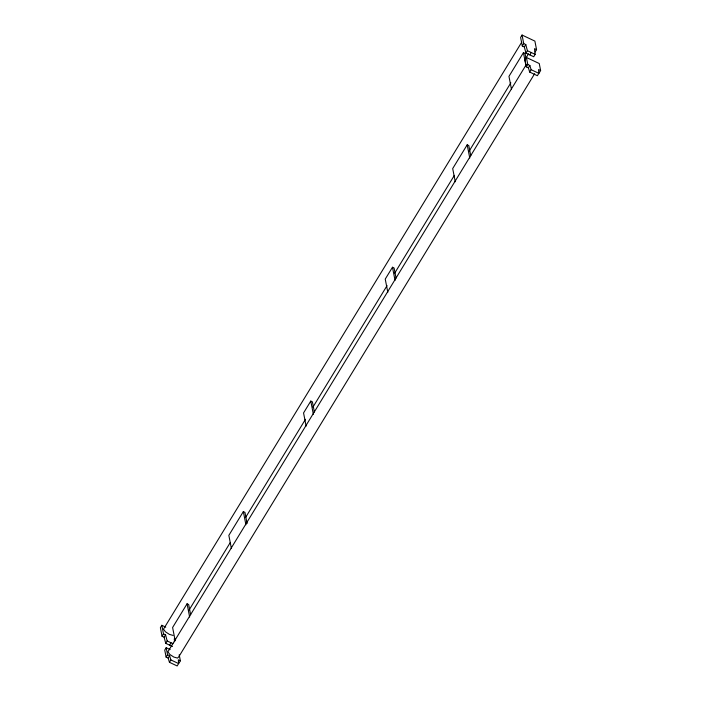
<?xml version="1.0" encoding="UTF-8"?>
<svg xmlns="http://www.w3.org/2000/svg" width="701" height="701" viewBox="0 0 701 701"><rect width="100%" height="100%" fill="white"/><g stroke="black" fill="none" stroke-linecap="round" stroke-linejoin="round"><path stroke-width="1.05" d="M165.778 627.158L161.826 625.292L160.38 627.667L162.045 636.228L164.113 637.2L165.734 643.334L172.516 646.532M536.554 49.666L534.889 41.105L522.061 35.05L520.615 37.425L522.28 45.986L524.339 46.958L525.96 53.083L533.724 56.746L535.17 54.38L534.495 48.693L536.554 49.666L535.108 52.04M521.71 42.209L163.499 629.148L165.454 631.811L169.432 634.405L173.094 635.421M162.045 636.228L163.491 633.862L161.826 625.292M522.28 45.986L523.726 43.611L522.061 35.05M164.113 637.2L165.559 634.834L163.491 633.862M524.339 46.958L525.785 44.584L523.726 43.611M190.646 614.707L188.674 604.56L187.071 603.806L172.604 627.509L175.171 640.696M247.111 523.524L244.947 512.37L243.343 511.607L228.841 535.354L231.409 548.541M314.363 411.986L312.392 401.839L310.788 401.086L303.559 412.942L306.118 426.129M396.056 278.148L394.085 268.001L392.481 267.247L385.243 279.094L387.811 292.282M470.765 155.727L468.794 145.58L467.19 144.827L452.697 168.573L455.256 181.761M526.022 58.498L525.031 53.425L523.428 52.671L508.961 76.374L511.528 89.562M165.734 643.334L167.18 640.959L165.559 634.834M525.96 53.083L527.406 50.717L525.785 44.584M189.139 609.949L230.208 542.653M245.604 517.426L305.496 419.286M312.918 407.141L387.066 285.64M394.479 273.486L454.371 175.355M469.206 151.048L510.845 82.823M525.671 58.525L528.528 53.854M170.133 649.582L166.19 647.715L164.744 650.09L166.111 657.126L168.17 658.099L169.44 662.305L177.16 665.95L178.606 663.575L178.326 659.834L180.385 660.806L178.939 663.181M540.62 70.564L539.253 63.528L526.416 57.473L524.97 59.839L526.337 66.875L528.405 67.848L529.667 72.063L537.387 75.708L538.832 73.333L538.552 69.592L540.62 70.564L539.174 72.93M169.607 645.157L171.053 642.791L172.998 643.702M529.842 54.915L531.288 52.54L535.17 54.38M526.118 64.869L167.898 651.807L169.861 654.471L173.83 657.065L177.502 658.081L178.711 656.907L534.644 73.71M166.111 657.126L167.557 654.752L166.19 647.715M526.337 66.875L527.783 64.51L526.416 57.473M168.17 658.099L169.616 655.724L167.557 654.752M528.405 67.848L529.851 65.482L527.783 64.51M169.44 662.305L170.886 659.939L169.616 655.724M529.667 72.063L531.113 69.688L529.851 65.482M527.406 50.717L531.288 52.54M167.18 640.959L171.053 642.791M531.113 69.688L538.832 73.333M175.636 639.592L174.26 638.944L174.602 641.783M170.886 659.939L178.606 663.575M523.428 52.671L525.995 65.859M467.19 144.827L469.758 158.014M392.481 267.247L395.04 280.435M310.788 401.086L313.356 414.273M243.343 511.607L245.902 524.795M187.071 603.806L189.638 616.994M179.211 654.778L180.385 660.806"/></g></svg>
